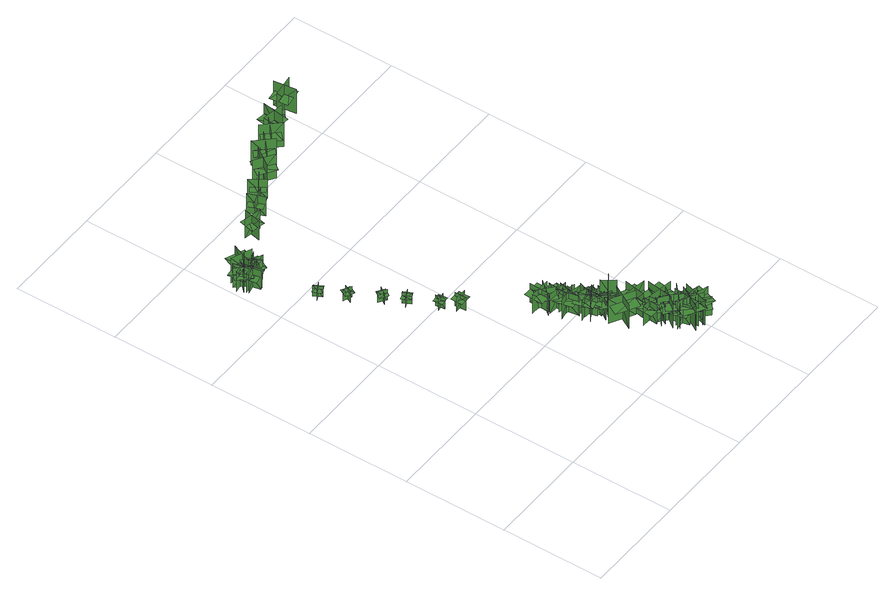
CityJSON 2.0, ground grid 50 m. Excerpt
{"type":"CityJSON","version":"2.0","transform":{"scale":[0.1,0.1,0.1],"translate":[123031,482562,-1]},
"CityObjects":{
"tree1":{"type":"SolitaryVegetationObject","geometry":[{"type":"MultiSurface","lod":"1","boundaries":[[[0,1,2]],[[0,2,3]],[[4,5,6]],[[4,6,7]],[[8,9,10]],[[8,10,11]],[[8,9,12]],[[8,12,13]]]}]},
"tree2":{"type":"SolitaryVegetationObject","geometry":[{"type":"MultiSurface","lod":"1","boundaries":[[[14,15,16]],[[14,16,17]],[[18,19,20]],[[18,20,21]],[[22,23,24]],[[22,24,25]],[[22,23,26]],[[22,26,27]]]}]},
"tree3":{"type":"SolitaryVegetationObject","geometry":[{"type":"MultiSurface","lod":"1","boundaries":[[[28,29,30]],[[28,30,31]],[[32,33,34]],[[32,34,35]],[[36,37,38]],[[36,38,39]],[[36,37,40]],[[36,40,41]]]}]},
"tree4":{"type":"SolitaryVegetationObject","geometry":[{"type":"MultiSurface","lod":"1","boundaries":[[[42,43,44]],[[42,44,45]],[[46,47,48]],[[46,48,49]],[[50,51,52]],[[50,52,53]],[[50,51,54]],[[50,54,55]]]}]},
"tree5":{"type":"SolitaryVegetationObject","geometry":[{"type":"MultiSurface","lod":"1","boundaries":[[[56,57,58]],[[56,58,59]],[[60,61,62]],[[60,62,63]],[[64,65,66]],[[64,66,67]],[[64,65,68]],[[64,68,69]]]}]},
"tree6":{"type":"SolitaryVegetationObject","geometry":[{"type":"MultiSurface","lod":"1","boundaries":[[[70,71,72]],[[70,72,73]],[[74,75,76]],[[74,76,77]],[[78,79,80]],[[78,80,81]],[[78,79,82]],[[78,82,83]]]}]},
"tree7":{"type":"SolitaryVegetationObject","geometry":[{"type":"MultiSurface","lod":"1","boundaries":[[[84,85,86]],[[84,86,87]],[[88,89,90]],[[88,90,91]],[[92,93,94]],[[92,94,95]],[[92,95,96]],[[92,96,97]]]}]},
"tree8":{"type":"SolitaryVegetationObject","geometry":[{"type":"MultiSurface","lod":"1","boundaries":[[[98,99,100]],[[98,100,101]],[[102,103,104]],[[102,104,105]],[[106,107,108]],[[106,108,109]],[[106,107,110]],[[106,110,111]]]}]},
"tree9":{"type":"SolitaryVegetationObject","geometry":[{"type":"MultiSurface","lod":"1","boundaries":[[[112,113,114]],[[112,114,115]],[[116,117,118]],[[116,118,119]],[[120,121,122]],[[120,122,123]],[[120,121,124]],[[120,124,125]]]}]},
"tree10":{"type":"SolitaryVegetationObject","geometry":[{"type":"MultiSurface","lod":"1","boundaries":[[[126,127,128]],[[126,128,129]],[[130,131,132]],[[130,132,133]],[[134,135,136]],[[134,136,137]],[[134,135,138]],[[134,138,139]]]}]},
"tree11":{"type":"SolitaryVegetationObject","geometry":[{"type":"MultiSurface","lod":"1","boundaries":[[[140,141,142]],[[140,142,143]],[[144,145,146]],[[144,146,147]],[[148,149,150]],[[148,150,151]],[[148,149,152]],[[148,152,153]]]}]},
"tree12":{"type":"SolitaryVegetationObject","geometry":[{"type":"MultiSurface","lod":"1","boundaries":[[[154,155,156]],[[154,156,157]],[[158,159,160]],[[158,160,161]],[[162,163,164]],[[162,164,165]],[[162,163,166]],[[162,166,167]]]}]},
"tree13":{"type":"SolitaryVegetationObject","geometry":[{"type":"MultiSurface","lod":"1","boundaries":[[[168,169,170]],[[168,170,171]],[[172,173,174]],[[172,174,175]],[[176,177,178]],[[176,178,179]],[[176,177,180]],[[176,180,181]]]}]},
"tree14":{"type":"SolitaryVegetationObject","geometry":[{"type":"MultiSurface","lod":"1","boundaries":[[[182,183,184]],[[182,184,185]],[[186,187,188]],[[186,188,189]],[[190,191,192]],[[190,192,193]],[[190,193,194]],[[190,194,195]]]}]},
"tree15":{"type":"SolitaryVegetationObject","geometry":[{"type":"MultiSurface","lod":"1","boundaries":[[[196,197,198]],[[196,198,199]],[[200,201,202]],[[200,202,203]],[[204,205,206]],[[204,206,207]],[[204,207,208]],[[204,208,209]]]}]},
"tree16":{"type":"SolitaryVegetationObject","geometry":[{"type":"MultiSurface","lod":"1","boundaries":[[[210,211,212]],[[210,212,213]],[[214,215,216]],[[214,216,217]],[[218,219,220]],[[218,220,221]],[[218,221,222]],[[218,222,223]]]}]},
"tree17":{"type":"SolitaryVegetationObject","geometry":[{"type":"MultiSurface","lod":"1","boundaries":[[[224,225,226]],[[224,226,227]],[[228,229,230]],[[228,230,231]],[[232,233,234]],[[232,234,235]],[[232,235,236]],[[232,236,237]]]}]},
"tree18":{"type":"SolitaryVegetationObject","geometry":[{"type":"MultiSurface","lod":"1","boundaries":[[[238,239,240]],[[238,240,241]],[[242,243,244]],[[242,244,245]],[[246,247,248]],[[246,248,249]],[[246,249,250]],[[246,250,251]]]}]},
"tree19":{"type":"SolitaryVegetationObject","geometry":[{"type":"MultiSurface","lod":"1","boundaries":[[[252,253,254]],[[252,254,255]],[[256,257,258]],[[256,258,259]],[[260,261,262]],[[260,262,263]],[[260,263,264]],[[260,264,265]]]}]},
"tree20":{"type":"SolitaryVegetationObject","geometry":[{"type":"MultiSurface","lod":"1","boundaries":[[[266,267,268]],[[266,268,269]],[[270,271,272]],[[270,272,273]],[[274,275,276]],[[274,276,277]],[[274,277,278]],[[274,278,279]]]}]},
"tree21":{"type":"SolitaryVegetationObject","geometry":[{"type":"MultiSurface","lod":"1","boundaries":[[[280,281,282]],[[280,282,283]],[[284,285,286]],[[284,286,287]],[[288,289,290]],[[288,290,291]],[[288,291,292]],[[288,292,293]]]}]},
"tree22":{"type":"SolitaryVegetationObject","geometry":[{"type":"MultiSurface","lod":"1","boundaries":[[[294,295,296]],[[294,296,297]],[[298,299,300]],[[298,300,301]],[[302,303,304]],[[302,304,305]],[[302,305,306]],[[302,306,307]]]}]},
"tree23":{"type":"SolitaryVegetationObject","geometry":[{"type":"MultiSurface","lod":"1","boundaries":[[[308,309,310]],[[308,310,311]],[[312,313,314]],[[312,314,315]],[[316,317,318]],[[316,318,319]],[[316,319,320]],[[316,320,321]]]}]},
"tree24":{"type":"SolitaryVegetationObject","geometry":[{"type":"MultiSurface","lod":"1","boundaries":[[[322,323,324]],[[322,324,325]],[[326,327,328]],[[326,328,329]],[[330,331,332]],[[330,332,333]],[[330,334,335]],[[330,335,331]]]}]},
"tree25":{"type":"SolitaryVegetationObject","geometry":[{"type":"MultiSurface","lod":"1","boundaries":[[[336,337,338]],[[336,338,339]],[[340,341,342]],[[340,342,343]],[[344,345,346]],[[344,346,347]],[[344,347,348]],[[344,348,349]]]}]},
"tree26":{"type":"SolitaryVegetationObject","geometry":[{"type":"MultiSurface","lod":"1","boundaries":[[[350,351,352]],[[350,352,353]],[[354,355,356]],[[354,356,357]],[[358,359,360]],[[358,360,361]],[[358,361,362]],[[358,362,363]]]}]},
"tree27":{"type":"SolitaryVegetationObject","geometry":[{"type":"MultiSurface","lod":"1","boundaries":[[[364,365,366]],[[364,366,367]],[[368,369,370]],[[368,370,371]],[[372,373,374]],[[372,374,375]],[[372,373,376]],[[372,376,377]]]}]},
"tree28":{"type":"SolitaryVegetationObject","geometry":[{"type":"MultiSurface","lod":"1","boundaries":[[[378,379,380]],[[378,380,381]],[[382,383,384]],[[382,384,385]],[[386,387,388]],[[386,388,389]],[[386,389,390]],[[386,390,391]]]}]},
"tree29":{"type":"SolitaryVegetationObject","geometry":[{"type":"MultiSurface","lod":"1","boundaries":[[[392,393,394]],[[392,394,395]],[[396,397,398]],[[396,398,399]],[[400,401,402]],[[400,402,403]],[[400,403,404]],[[400,404,405]]]}]},
"tree30":{"type":"SolitaryVegetationObject","geometry":[{"type":"MultiSurface","lod":"1","boundaries":[[[406,407,408]],[[406,408,409]],[[410,411,412]],[[410,412,413]],[[414,415,416]],[[414,416,417]],[[414,417,418]],[[414,418,419]]]}]},
"tree31":{"type":"SolitaryVegetationObject","geometry":[{"type":"MultiSurface","lod":"1","boundaries":[[[420,421,422]],[[420,422,423]],[[424,425,426]],[[424,426,427]],[[428,429,430]],[[428,430,431]],[[428,431,432]],[[428,432,433]]]}]},
"tree32":{"type":"SolitaryVegetationObject","geometry":[{"type":"MultiSurface","lod":"1","boundaries":[[[434,435,436]],[[434,436,437]],[[438,439,440]],[[438,440,441]],[[442,443,444]],[[442,444,445]],[[442,443,446]],[[442,446,447]]]}]},
"tree33":{"type":"SolitaryVegetationObject","geometry":[{"type":"MultiSurface","lod":"1","boundaries":[[[448,449,450]],[[448,450,451]],[[452,453,454]],[[452,454,455]],[[456,457,458]],[[456,458,459]],[[456,459,460]],[[456,460,461]]]}]},
"tree34":{"type":"SolitaryVegetationObject","geometry":[{"type":"MultiSurface","lod":"1","boundaries":[[[462,463,464]],[[462,464,465]],[[466,467,468]],[[466,468,469]],[[470,471,467]],[[470,467,466]],[[472,473,463]],[[472,463,462]],[[474,475,476]],[[474,476,477]],[[478,479,480]],[[478,480,481]]]}]},
"tree35":{"type":"SolitaryVegetationObject","geometry":[{"type":"MultiSurface","lod":"1","boundaries":[[[482,483,484]],[[482,484,485]],[[486,487,488]],[[486,488,489]],[[490,491,492]],[[490,492,493]],[[490,491,494]],[[490,494,495]]]}]},
"tree36":{"type":"SolitaryVegetationObject","geometry":[{"type":"MultiSurface","lod":"1","boundaries":[[[496,497,498]],[[496,498,499]],[[500,501,502]],[[500,502,503]],[[504,505,506]],[[504,506,507]],[[504,507,508]],[[504,508,509]]]}]},
"tree37":{"type":"SolitaryVegetationObject","geometry":[{"type":"MultiSurface","lod":"1","boundaries":[[[510,511,512]],[[510,512,513]],[[514,515,516]],[[514,516,517]],[[518,519,520]],[[518,520,521]],[[518,521,522]],[[518,522,523]]]}]},
"tree38":{"type":"SolitaryVegetationObject","geometry":[{"type":"MultiSurface","lod":"1","boundaries":[[[524,525,526]],[[524,526,527]],[[528,529,530]],[[528,530,531]],[[532,533,534]],[[532,534,535]],[[532,535,536]],[[532,536,537]]]}]},
"tree39":{"type":"SolitaryVegetationObject","geometry":[{"type":"MultiSurface","lod":"1","boundaries":[[[538,539,540]],[[538,540,541]],[[542,543,544]],[[542,544,545]],[[546,547,548]],[[546,548,549]],[[546,547,550]],[[546,550,551]]]}]},
"tree40":{"type":"SolitaryVegetationObject","geometry":[{"type":"MultiSurface","lod":"1","boundaries":[[[552,553,554]],[[552,554,555]],[[556,557,558]],[[556,558,559]],[[560,561,562]],[[560,562,563]],[[560,561,564]],[[560,564,565]]]}]},
"tree41":{"type":"SolitaryVegetationObject","geometry":[{"type":"MultiSurface","lod":"1","boundaries":[[[566,567,568]],[[566,568,569]],[[570,571,572]],[[570,572,573]],[[574,575,576]],[[574,576,577]],[[574,575,578]],[[574,578,579]]]}]},
"tree42":{"type":"SolitaryVegetationObject","geometry":[{"type":"MultiSurface","lod":"1","boundaries":[[[580,581,582]],[[580,582,583]],[[584,585,586]],[[584,586,587]],[[588,589,590]],[[588,590,591]],[[588,591,592]],[[588,592,593]]]}]},
"tree43":{"type":"SolitaryVegetationObject","geometry":[{"type":"MultiSurface","lod":"1","boundaries":[[[594,595,596]],[[594,596,597]],[[598,599,600]],[[598,600,601]],[[602,603,604]],[[602,604,605]],[[602,605,606]],[[602,606,607]]]}]},
"tree44":{"type":"SolitaryVegetationObject","geometry":[{"type":"MultiSurface","lod":"1","boundaries":[[[608,609,610]],[[608,610,611]],[[612,613,614]],[[612,614,615]],[[616,617,618]],[[616,618,619]],[[616,619,620]],[[616,620,621]]]}]},
"tree45":{"type":"SolitaryVegetationObject","geometry":[{"type":"MultiSurface","lod":"1","boundaries":[[[622,623,624]],[[622,624,625]],[[626,627,628]],[[626,628,629]],[[630,631,632]],[[630,632,633]],[[630,633,634]],[[630,634,635]]]}]},
"tree46":{"type":"SolitaryVegetationObject","geometry":[{"type":"MultiSurface","lod":"1","boundaries":[[[636,637,638]],[[636,638,639]],[[640,641,642]],[[640,642,643]],[[644,645,646]],[[644,646,647]],[[644,647,648]],[[644,648,649]]]}]},
"tree47":{"type":"SolitaryVegetationObject","geometry":[{"type":"MultiSurface","lod":"1","boundaries":[[[650,651,652]],[[650,652,653]],[[654,655,656]],[[654,656,657]],[[658,659,660]],[[658,660,661]],[[658,661,662]],[[658,662,663]]]}]},
"tree48":{"type":"SolitaryVegetationObject","geometry":[{"type":"MultiSurface","lod":"1","boundaries":[[[664,665,666]],[[664,666,667]],[[668,669,670]],[[668,670,671]],[[672,673,674]],[[672,674,675]],[[672,676,677]],[[672,677,673]]]}]},
"tree49":{"type":"SolitaryVegetationObject","geometry":[{"type":"MultiSurface","lod":"1","boundaries":[[[678,679,680]],[[678,680,681]],[[682,683,684]],[[682,684,685]],[[686,687,688]],[[686,688,689]],[[686,689,690]],[[686,690,691]]]}]},
"tree50":{"type":"SolitaryVegetationObject","geometry":[{"type":"MultiSurface","lod":"1","boundaries":[[[692,693,694]],[[692,694,695]],[[696,697,698]],[[696,698,699]],[[700,701,702]],[[700,702,703]],[[700,703,704]],[[700,704,705]]]}]},
"tree51":{"type":"SolitaryVegetationObject","geometry":[{"type":"MultiSurface","lod":"1","boundaries":[[[706,707,708]],[[706,708,709]],[[710,711,712]],[[710,712,713]],[[714,715,716]],[[714,716,717]],[[714,718,719]],[[714,719,715]]]}]},
"tree52":{"type":"SolitaryVegetationObject","geometry":[{"type":"MultiSurface","lod":"1","boundaries":[[[720,721,722]],[[720,722,723]],[[724,725,726]],[[724,726,727]],[[728,729,730]],[[728,730,731]],[[728,732,733]],[[728,733,729]]]}]},
"tree53":{"type":"SolitaryVegetationObject","geometry":[{"type":"MultiSurface","lod":"1","boundaries":[[[734,735,736]],[[734,736,737]],[[738,739,740]],[[738,740,741]],[[742,743,744]],[[742,744,745]],[[742,746,747]],[[742,747,743]]]}]},
"tree54":{"type":"SolitaryVegetationObject","geometry":[{"type":"MultiSurface","lod":"1","boundaries":[[[748,749,750]],[[748,750,751]],[[752,753,754]],[[752,754,755]],[[756,757,758]],[[756,758,759]],[[756,760,761]],[[756,761,757]]]}]},
"tree55":{"type":"SolitaryVegetationObject","geometry":[{"type":"MultiSurface","lod":"1","boundaries":[[[762,763,764]],[[762,764,765]],[[766,767,768]],[[766,768,769]],[[770,771,772]],[[770,772,773]],[[770,774,775]],[[770,775,771]]]}]},
"tree56":{"type":"SolitaryVegetationObject","geometry":[{"type":"MultiSurface","lod":"1","boundaries":[[[776,777,778]],[[776,778,779]],[[780,781,782]],[[780,782,783]],[[784,785,786]],[[784,786,787]],[[784,788,789]],[[784,789,785]]]}]},
"tree57":{"type":"SolitaryVegetationObject","geometry":[{"type":"MultiSurface","lod":"1","boundaries":[[[790,791,792]],[[790,792,793]],[[794,795,796]],[[794,796,797]],[[798,799,800]],[[798,800,801]],[[798,802,803]],[[798,803,799]]]}]}
},
"vertices":[
[32,1770,11],[90,1712,11],[90,1712,121],[32,1770,121],[32,1714,11],[90,1773,11],[90,1773,121],[32,1714,121],[30,1768,84],[88,1710,84],[117,1739,84],[59,1798,84],[65,1687,84],[7,1745,84],
[69,1713,11],[54,1794,11],[54,1794,121],[69,1713,121],[101,1759,11],[20,1744,11],[20,1744,121],[101,1759,121],[72,1714,84],[57,1795,84],[16,1787,84],[31,1706,84],[89,1800,84],[104,1720,84],
[98,1742,12],[40,1752,12],[40,1752,90],[98,1742,90],[74,1775,12],[64,1717,12],[64,1717,90],[74,1775,90],[98,1744,64],[40,1754,64],[35,1725,64],[93,1715,64],[44,1778,64],[102,1768,64],
[42,1697,11],[122,1713,11],[122,1713,121],[42,1697,121],[88,1666,11],[72,1747,11],[72,1747,121],[88,1666,121],[42,1695,84],[123,1710,84],[115,1751,84],[34,1735,84],[129,1678,84],[48,1662,84],
[88,1674,11],[74,1755,11],[74,1755,120],[88,1674,120],[120,1719,11],[39,1706,11],[39,1706,120],[120,1719,120],[90,1674,84],[77,1756,84],[36,1749,84],[50,1668,84],[110,1761,84],[123,1680,84],
[51,1699,10],[131,1718,10],[131,1718,120],[51,1699,120],[98,1670,10],[80,1750,10],[80,1750,120],[98,1670,120],[51,1697,83],[131,1715,83],[122,1755,83],[42,1737,83],[139,1683,83],[59,1664,83],
[201,1430,12],[180,1469,12],[180,1469,74],[201,1430,74],[210,1458,12],[170,1437,12],[170,1437,74],[210,1458,74],[210,1458,57],[199,1477,57],[160,1457,57],[170,1437,57],[181,1418,57],[220,1438,57],
[76,1795,12],[123,1727,12],[123,1727,121],[76,1795,121],[67,1740,12],[134,1786,12],[134,1786,121],[67,1740,121],[74,1793,85],[121,1726,85],[155,1749,85],[108,1817,85],[94,1707,85],[47,1774,85],
[80,1726,11],[120,1824,11],[120,1824,152],[80,1726,152],[146,1754,11],[48,1794,11],[48,1794,152],[146,1754,152],[83,1725,105],[123,1822,105],[74,1843,105],[34,1745,105],[163,1806,105],[123,1708,105],
[124,1730,12],[86,1803,12],[86,1803,121],[124,1730,121],[140,1783,12],[67,1745,12],[67,1745,121],[140,1783,121],[126,1731,85],[88,1804,85],[51,1785,85],[90,1712,85],[117,1820,85],[156,1747,85],
[155,1753,12],[82,1715,12],[82,1715,122],[155,1753,122],[101,1769,12],[140,1697,12],[140,1697,122],[101,1769,122],[154,1755,85],[81,1717,85],[100,1680,85],[173,1719,85],[65,1746,85],[138,1785,85],
[144,1704,12],[106,1777,12],[106,1777,122],[144,1704,122],[161,1758,12],[88,1720,12],[88,1720,122],[161,1758,122],[146,1706,85],[108,1778,85],[72,1759,85],[110,1686,85],[138,1794,85],[176,1721,85],
[147,1769,12],[112,1695,12],[112,1695,122],[147,1769,122],[95,1750,12],[169,1714,12],[169,1714,122],[95,1750,122],[145,1770,85],[109,1696,85],[147,1678,85],[182,1752,85],[79,1710,85],[115,1784,85],
[271,1329,12],[231,1348,12],[231,1348,74],[271,1329,74],[261,1357,12],[242,1317,12],[242,1317,74],[261,1357,74],[261,1357,56],[241,1367,56],[222,1327,56],[242,1317,56],[262,1307,56],[281,1347,56],
[314,1193,12],[339,1229,12],[339,1229,74],[314,1193,74],[343,1198,12],[306,1223,12],[306,1223,74],[343,1198,74],[343,1198,57],[355,1216,57],[319,1241,57],[306,1223,57],[294,1205,57],[330,1180,57],
[391,1130,12],[351,1110,12],[351,1110,74],[391,1130,74],[363,1139,12],[383,1100,12],[383,1100,74],[363,1139,74],[363,1139,57],[343,1130,57],[363,1090,57],[383,1100,57],[403,1109,57],[383,1149,57],
[416,989,12],[460,995,12],[460,995,73],[416,989,73],[440,971,12],[434,1015,12],[434,1015,73],[440,971,73],[440,971,56],[461,974,56],[456,1017,56],[434,1015,56],[412,1012,56],[418,968,56],
[482,949,11],[482,894,11],[482,894,88],[482,949,88],[456,923,11],[512,923,11],[512,923,88],[456,923,88],[456,923,67],[456,896,67],[512,895,67],[512,923,67],[512,951,67],[456,951,67],
[730,654,12],[630,656,12],[630,656,121],[730,654,121],[680,705,12],[677,605,12],[677,605,121],[680,705,121],[680,701,91],[636,702,91],[634,610,91],[677,609,91],[721,608,91],[724,700,91],
[658,595,12],[724,671,12],[724,671,121],[658,595,121],[730,601,12],[654,666,12],[654,666,121],[730,601,121],[727,603,90],[755,637,90],[686,697,90],[657,664,90],[628,630,90],[698,570,90],
[674,536,12],[773,555,12],[773,555,121],[674,536,121],[734,496,12],[715,595,12],[715,595,121],[734,496,121],[734,500,90],[776,509,90],[759,599,90],[716,591,90],[673,582,90],[691,492,90],
[673,597,12],[772,588,12],[772,588,120],[673,597,120],[719,542,12],[728,642,12],[728,642,120],[719,542,120],[719,546,90],[763,542,90],[771,634,90],[728,638,90],[684,642,90],[675,551,90],
[692,547,12],[790,527,12],[790,527,120],[692,547,120],[732,487,12],[752,586,12],[752,586,120],[732,487,120],[733,491,90],[776,483,90],[794,573,90],[751,582,90],[708,590,90],[690,500,90],
[343,1928,14],[324,1846,14],[324,1846,123],[343,1928,123],[298,1900,14],[298,1900,123],[381,1882,123],[381,1882,14],[345,1923,81],[329,1851,81],[362,1843,81],[378,1915,81],[310,1930,81],[294,1858,81],
[812,489,12],[715,462,12],[715,462,121],[812,489,121],[749,524,12],[776,427,12],[776,427,121],[749,524,121],[751,520,91],[708,508,91],[733,419,91],[775,431,91],[817,443,91],[793,531,91],
[815,485,12],[731,430,12],[731,430,121],[815,485,121],[745,499,12],[799,415,12],[799,415,121],[745,499,121],[747,495,91],[710,471,91],[761,394,91],[797,418,91],[834,442,91],[784,519,91],
[732,522,11],[755,601,11],[755,601,121],[732,522,121],[781,549,11],[702,572,11],[702,572,121],[781,549,121],[734,522,84],[757,601,84],[718,612,84],[695,533,84],[789,591,84],[766,512,84],
[791,275,10],[854,387,10],[854,387,150],[791,275,150],[879,301,10],[767,364,10],[767,364,150],[879,301,150],[875,303,111],[902,352,111],[799,410,111],[771,361,111],[744,312,111],[847,254,111],
[785,410,12],[795,509,12],[795,509,120],[785,410,120],[840,455,12],[741,465,12],[741,465,120],[840,455,120],[836,456,90],[841,499,90],[749,509,90],[745,465,90],[740,421,90],[832,412,90],
[846,363,12],[775,434,12],[775,434,120],[846,363,120],[846,435,12],[774,364,12],[774,364,120],[846,435,120],[843,432,90],[812,463,90],[746,398,90],[777,367,90],[808,336,90],[874,401,90],
[764,453,11],[847,396,11],[847,396,120],[764,453,120],[778,383,11],[835,465,11],[835,465,120],[778,383,120],[780,386,90],[816,361,90],[868,437,90],[832,462,90],[796,487,90],[744,411,90],
[828,483,10],[750,508,10],[750,508,120],[828,483,120],[802,533,10],[777,455,10],[777,455,120],[802,533,120],[829,486,83],[750,511,83],[738,472,83],[816,447,83],[760,543,83],[839,518,83],
[781,475,11],[836,444,11],[836,444,120],[781,475,120],[792,435,11],[792,435,120],[823,490,120],[823,490,11],[793,437,85],[816,424,85],[841,468,85],[818,481,85],[795,494,85],[770,450,85],
[853,381,48],[815,441,48],[816,441,182],[854,382,182],[865,433,48],[805,395,48],[805,394,182],[865,433,182],[865,433,13],[805,394,13],[854,382,13],[816,441,13],[854,381,113],[815,441,113],[785,422,126],[823,362,126],[821,433,134],[850,388,134],[873,403,142],[843,448,142],
[882,195,12],[886,277,12],[886,277,121],[882,195,121],[923,233,12],[841,237,12],[841,237,121],[923,233,121],[885,195,85],[888,277,85],[847,279,85],[843,197,85],[922,276,85],[918,193,85],
[854,429,11],[794,451,11],[794,451,119],[854,429,119],[836,467,11],[836,467,119],[815,408,119],[815,408,11],[835,465,85],[810,474,85],[793,426,85],[818,417,85],[843,408,85],[860,456,85],
[929,214,12],[881,172,12],[881,172,120],[929,214,120],[887,217,12],[887,217,120],[928,169,120],[928,169,12],[889,215,85],[869,198,85],[902,159,85],[922,176,85],[942,194,85],[909,232,85],
[901,166,12],[932,220,12],[932,220,120],[901,166,120],[941,177,12],[941,177,120],[886,208,120],[886,208,12],[939,178,85],[952,201,85],[908,226,85],[895,203,85],[882,180,85],[926,155,85],
[956,80,11],[936,160,11],[936,160,121],[956,80,121],[985,128,11],[905,108,11],[905,108,121],[985,128,121],[958,81,84],[939,161,84],[899,151,84],[918,71,84],[971,168,84],[991,89,84],
[897,366,10],[879,262,10],[879,262,151],[897,366,151],[839,325,10],[943,306,10],[943,306,151],[839,325,151],[894,367,103],[876,262,103],[928,253,103],[946,358,103],[834,270,103],[852,374,103],
[965,211,10],[901,126,10],[901,126,151],[965,211,151],[894,201,10],[978,137,10],[978,137,151],[894,201,151],[962,213,104],[898,129,104],[940,96,104],[1004,180,104],[864,154,104],[928,239,104],
[897,196,12],[946,283,12],[946,283,121],[897,196,121],[966,216,12],[878,265,12],[878,265,121],[966,216,121],[962,218,90],[983,256,90],[903,301,90],[882,263,90],[860,224,90],[941,180,90],
[1011,188,11],[915,102,11],[915,102,150],[1011,188,150],[919,192,11],[1005,96,11],[1005,96,150],[919,192,150],[922,188,111],[880,151,111],[959,62,111],[1001,100,111],[1043,137,111],[964,226,111],
[1034,63,10],[923,127,10],[923,127,150],[1034,63,150],[1010,151,10],[945,40,10],[945,40,150],[1010,151,150],[1007,147,111],[958,175,111],[899,73,111],[947,44,111],[996,16,111],[1056,118,111],
[1008,215,10],[881,234,10],[881,234,149],[1008,215,149],[953,289,10],[934,161,10],[934,161,149],[953,289,149],[952,284,111],[896,292,111],[879,175,111],[935,166,111],[990,158,111],[1008,275,111],
[984,175,10],[973,46,10],[973,46,150],[984,175,150],[915,115,10],[1043,104,10],[1043,104,150],[915,115,150],[920,114,111],[915,58,111],[1033,48,111],[1038,104,111],[1043,160,111],[925,171,111],
[1010,52,11],[973,104,11],[973,104,120],[1010,52,120],[1017,93,11],[1017,93,120],[965,57,120],[965,57,11],[1015,92,85],[1000,114,85],[958,85,85],[973,63,85],[989,41,85],[1030,70,85],
[411,1927,13],[490,1957,13],[490,1957,122],[411,1927,122],[459,1906,13],[459,1906,122],[429,1985,122],[429,1985,13],[415,1932,80],[483,1958,80],[471,1990,80],[402,1964,80],[427,1899,80],[496,1925,80],
[1033,151,10],[994,28,10],[994,28,150],[1033,151,150],[951,107,10],[1074,69,10],[1074,69,150],[951,107,150],[956,106,111],[940,52,111],[1052,16,111],[1069,70,111],[1086,124,111],[973,159,111],
[984,106,11],[1058,38,11],[1058,38,119],[984,106,119],[988,34,11],[1056,108,11],[1056,108,119],[988,34,119],[991,37,89],[1023,7,89],[1085,75,89],[1053,105,89],[1021,135,89],[959,67,89],
[495,1969,15],[564,2017,15],[564,2017,124],[495,1969,124],[547,1960,15],[547,1960,124],[499,2029,124],[499,2029,15],[498,1975,82],[558,2017,82],[538,2045,82],[478,2003,82],[518,1946,82],[578,1987,82],
[580,2062,13],[670,2001,13],[670,2001,153],[580,2062,153],[593,1995,13],[593,1995,153],[655,2085,153],[655,2085,13],[589,2062,100],[667,2008,100],[691,2045,100],[613,2098,100],[563,2024,100],[641,1971,100],
[744,2055,14],[670,2133,14],[670,2133,154],[744,2055,154],[746,2122,14],[746,2122,154],[667,2048,154],[667,2048,14],[737,2057,100],[672,2125,100],[640,2095,100],[705,2026,100],[770,2088,100],[705,2156,100],
[835,2163,14],[756,2088,14],[756,2088,155],[835,2163,155],[767,2164,14],[767,2164,155],[842,2085,155],[842,2085,14],[833,2155,101],[764,2090,101],[795,2058,101],[863,2123,101],[801,2188,101],[733,2123,101],
[868,2111,16],[884,2218,16],[884,2218,156],[868,2111,156],[922,2152,16],[922,2152,156],[815,2168,156],[815,2168,16],[865,2118,102],[879,2212,102],[835,2218,102],[821,2125,102],[910,2112,102],[924,2205,102],
[971,2172,16],[936,2205,16],[936,2205,78],[971,2172,78],[970,2202,16],[970,2202,78],[937,2167,78],[937,2167,16],[967,2173,54],[937,2202,54],[923,2187,54],[954,2158,54],[981,2187,54],[951,2216,54],
[1077,2226,11],[969,2211,11],[969,2211,152],[1077,2226,152],[1022,2267,11],[1022,2267,152],[1037,2159,152],[1037,2159,11],[1070,2221,98],[977,2208,98],[983,2164,98],[1076,2177,98],[1064,2266,98],[970,2253,98]
]}
